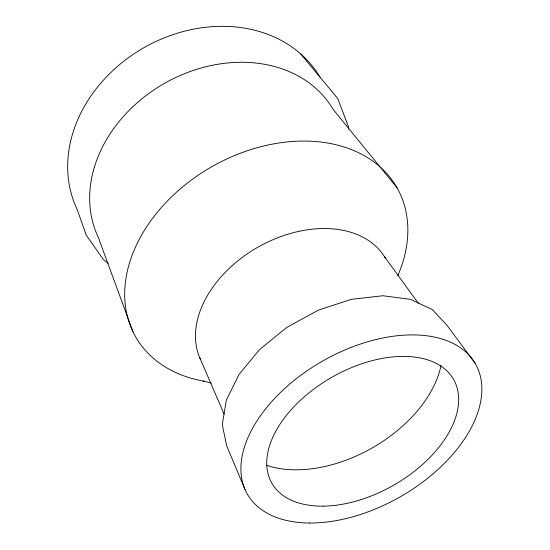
<?xml version="1.0" encoding="UTF-8"?>
<svg xmlns="http://www.w3.org/2000/svg" width="550" height="550" viewBox="0 0 550 550"><rect width="100%" height="100%" fill="white"/><g stroke="black" fill="none" stroke-linecap="round" stroke-linejoin="round"><path stroke-width="0.82" d="M397.953 275.743L398.441 274.12A150.459 109.917 -29.7 0 0 320.691 142.031A150.459 109.917 -29.7 0 0 137.129 243.574A150.459 109.917 -29.7 0 0 204.634 381.329M203.019 381.04L211.317 383.034M108.219 263.326L103.544 259.793L86.233 235.111L77.199 209.495A138.353 114.187 -29.7 0 1 147.036 45.973A138.353 114.187 -29.7 0 1 320.258 77.619M300.871 54.051L337.728 98.498L348.391 126.624L348.528 129.14M397.031 187.777L333.08 109.319A133.787 107.209 -29.7 0 0 167.324 81.792A133.787 107.209 -29.7 0 0 98.154 236.974L133.004 331.856M475.014 363.11L446.82 325.098L432.245 309.519L410.506 299.351L382.855 295.749L351.278 299.358L318.34 310.152L286.894 327.346L259.696 349.449L239.002 374.467L226.325 400.214L222.282 424.6L226.669 445.871L245.053 489.534M384.443 256.63L418.605 303.634M199.678 357.589L224.111 414.074M200.351 359.116A105.463 73.081 -29.7 0 1 260.178 245.919A105.463 73.081 -29.7 0 1 385.303 258.046M441.038 365.269A114.922 72.634 -29.7 0 1 372.584 447.707A114.922 72.634 -29.7 0 1 266.626 465.314M322.974 506.138A104.631 62.191 -29.7 0 0 458.219 393.119A104.631 62.191 -29.7 0 0 306.914 394.549A104.631 62.191 -29.7 0 0 322.974 506.138M309.547 523.016A131.333 78.189 -29.7 0 0 481.491 382.594A131.333 78.189 -29.7 0 0 293.116 381.26A131.333 78.189 -29.7 0 0 309.547 523.016"/></g></svg>
